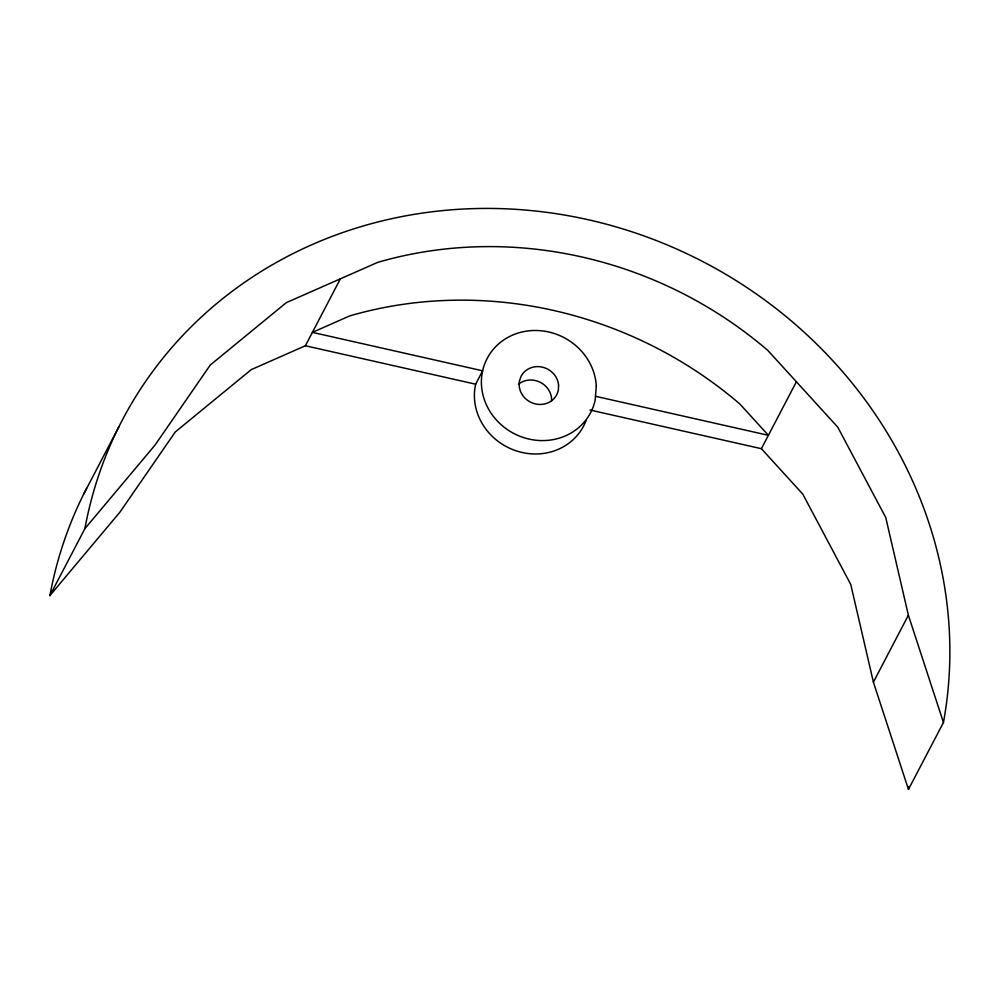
<?xml version="1.0" encoding="UTF-8"?>
<svg xmlns="http://www.w3.org/2000/svg" width="998" height="998" viewBox="0 0 998 998"><rect width="100%" height="100%" fill="white"/><g stroke="black" fill="none" stroke-linecap="round" stroke-linejoin="round"><path stroke-width="1.5" d="M551.457 401.308L551.582 398.402A20.072 18.6 27.6 0 0 539.007 381.723A20.072 18.6 27.6 0 0 518.498 384.23M83.807 493.885L118.799 426.957M586.125 420.445A58.395 54.104 27.6 0 1 516.365 450.896A58.395 54.104 27.6 0 1 475.634 384.193L305.388 345.757L251.271 369.609L175.274 431.959L119.997 512.061L49.9 595.594L84.892 528.666L154.989 445.133L210.266 365.031L286.264 302.681L377.78 262.337A401.969 372.441 27.6 0 1 767.774 350.373L837.784 427.194L885.75 517.525L908.38 615.217L943.447 722.49L908.454 789.418L873.4 682.145L850.758 584.454L802.791 494.122L761.399 448.701L590.005 410.016M305.388 345.757L340.38 278.829M475.634 384.193L482.633 370.807L312.386 332.371L349.787 315.879A401.969 372.441 27.6 0 1 739.78 403.928L768.398 435.315L595.482 396.281M761.399 448.701L796.392 381.772M873.4 682.145L908.38 615.217M84.892 528.666A442.463 409.953 27.6 0 1 588.658 219.834A442.463 409.953 27.6 0 1 943.447 722.49M49.9 595.594A442.463 409.953 27.6 0 1 86.601 488.396M908.991 786.412A442.463 409.953 27.6 0 1 908.454 789.418M558.581 385.016L558.369 389.931A20.072 18.6 27.6 0 1 535.514 403.941A20.072 18.6 27.6 0 1 519.422 381.136L520.956 376.52A20.072 18.6 27.6 0 1 542.276 367.127A20.072 18.6 27.6 0 1 558.581 385.016M596.317 386.026L595.157 400.26A58.395 54.104 27.6 0 1 504.352 427.394A58.395 54.104 27.6 0 1 511.837 335.428A58.395 54.104 27.6 0 1 596.317 386.026"/></g></svg>
